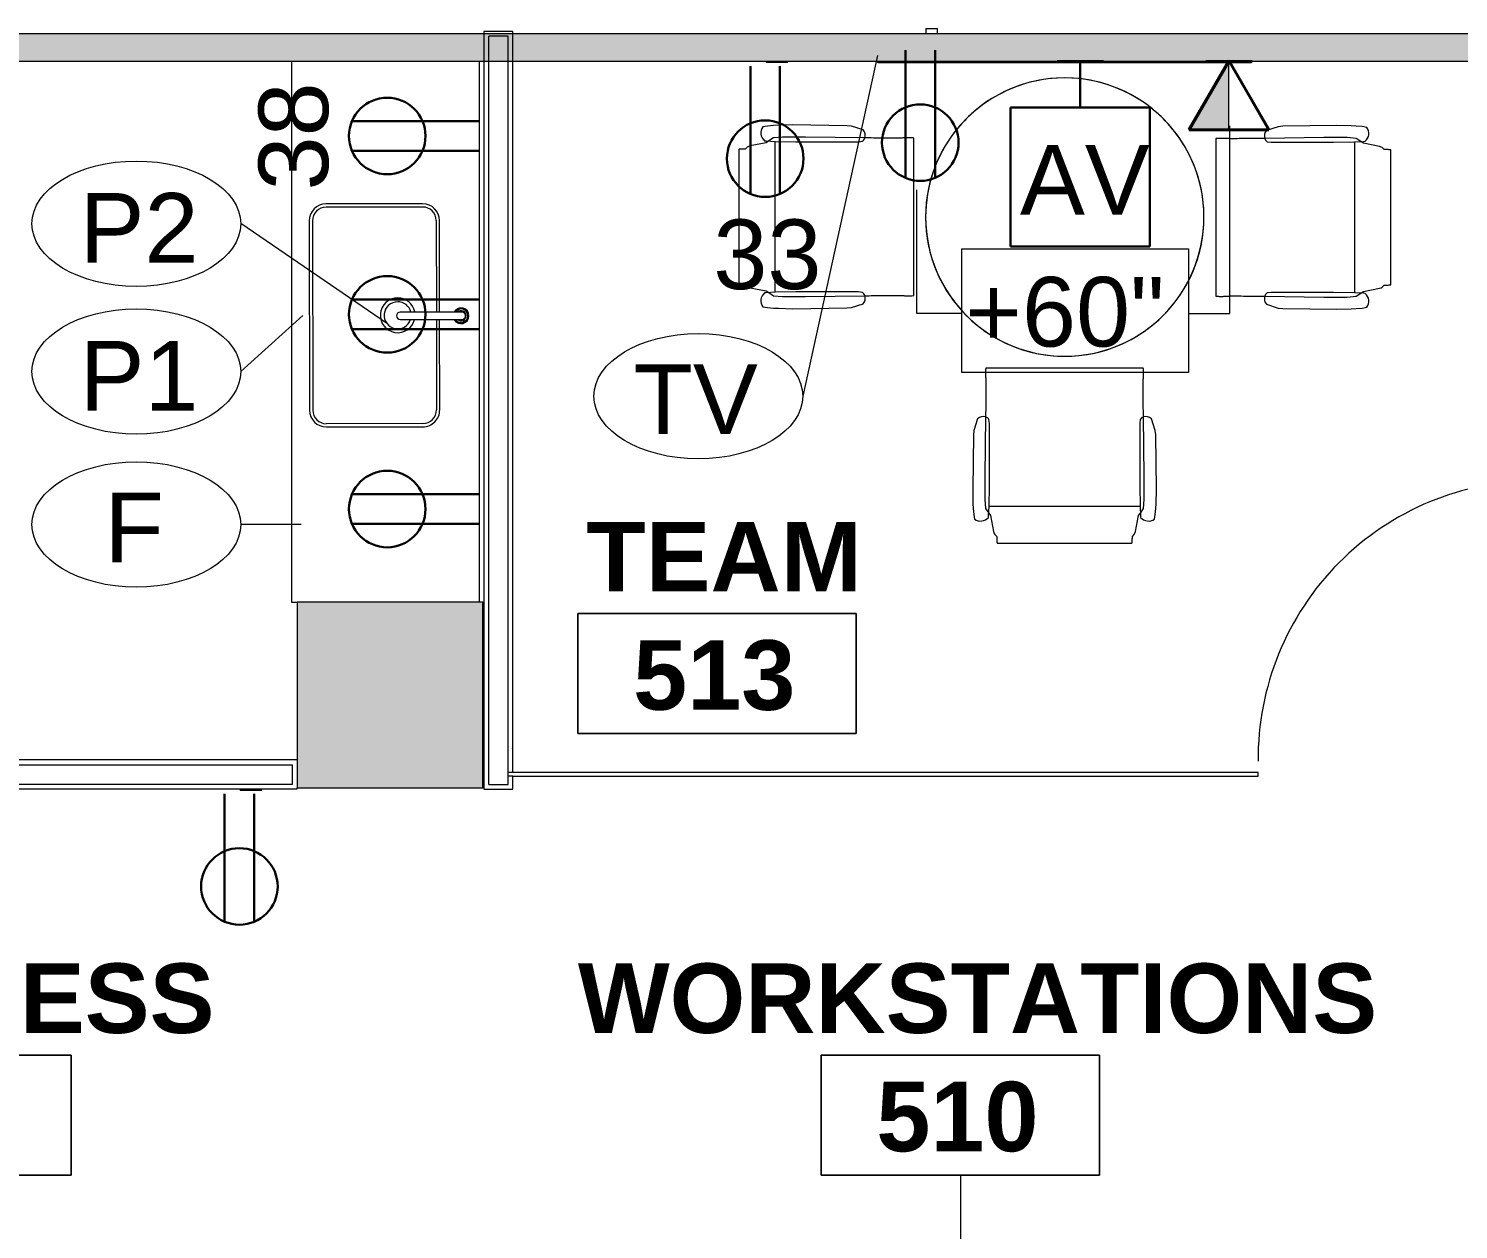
# Model space of a CAD drawing. Header units: inches. Extents: x 0 to 2535, y 0 to 2055.
# Drawn here: x 1034.2 to 1219.2, y 596.3 to 751.6 of the extents above; entities that cross this region are included whole.
import ezdxf

# ---------------------------------------------------------------- set-up
doc = ezdxf.new("R2010")
doc.units = ezdxf.units.IN
doc.header["$MEASUREMENT"] = 0
for name, color, linetype, lineweight in [('A-ANNO-NOTE', 131, 'Continuous', 9), ('A-AREA-IDEN', 2, 'Continuous', 9), ('A-DETL', 90, 'Continuous', 9), ('A-DOOR', 31, 'Continuous', 13), ('A-WALL', 113, 'Continuous', 13), ('A-WALL-PATT', 111, 'Continuous', 13), ('E-ELEC-FIXT', 91, 'Continuous', 9), ('G-ANNO-TEXT', 231, 'Continuous', 9), ('I-FURN', 30, 'Continuous', 9), ('I-WALL', 2, 'Continuous', 13), ('P-SANR-FIXT', 6, 'Continuous', 9), ('P-SANR-FIXT-IDEN', 2, 'Continuous', 9), ('Q-CASE', 31, 'Continuous', 9), ('Q-SPCQ', 91, 'Continuous', 9), ('Q-SPCQ-IDEN', 132, 'Continuous', 9), ('S-COLS', 52, 'Continuous', 13)]:
    doc.layers.add(name, color=color, linetype=linetype, lineweight=lineweight)
doc.styles.add('Arial', font='arial.ttf', dxfattribs={"height": 9})
doc.styles.add('Swis721 Lt BT', font='swissl.ttf', dxfattribs={"height": 9})
doc.styles.add('Swis721 Lt BT_B', font='', dxfattribs={"height": 9})
doc.styles.get('Swis721 Lt BT_B').set_extended_font_data('Swis721 Lt BT', bold=True)
pattern_1 = [(0, (0, 0), (30.72, 7.68), [1.267, -21.773, 1.267, -21.773, -122.88]), (0, (0, 0), (30.72, 7.68), [-46.08, 1.267, -44.813, 1.267, -21.773, -53.76]), (0, (0, 0), (30.72, 7.68), [-115.2, 1.267, -14.093, 1.267, -37.133]), (120, (11.52, 3.84), (-22.011075, 22.7643), [1.267, -21.773, 1.267, -21.773, -122.88]), (120, (11.52, 3.84), (-22.011075, 22.7643), [-46.08, 1.267, -44.813, 1.267, -21.773, -53.76]), (120, (11.52, 3.84), (-22.011075, 22.7643), [-115.2, 1.267, -14.093, 1.267, -37.133]), (240, (15.36, 19.2), (-8.708925, -30.4443), [1.267, -21.773, 1.267, -21.773, -122.88]), (240, (15.36, 19.2), (-8.708925, -30.4443), [-46.08, 1.267, -44.813, 1.267, -21.773, -53.76]), (240, (15.36, 19.2), (-8.708925, -30.4443), [-115.2, 1.267, -14.093, 1.267, -37.133])]

# ---------------------------------------------------------------- blocks, each defined once
blk = doc.blocks.new('Concrete-Rectangular-Column - 24_ X 24_-6973359-Level 05 POWER _ SIGNAL')
at = {"layer": 'S-COLS', "lineweight": 9}
blk.add_hatch(color=7, dxfattribs=at).paths.add_polyline_path([(12, -12), (12, 12), (-12, 12), (-12, -12)], flags=0)
at = {"layer": 'S-COLS', "color": 8, "lineweight": 20}
for p, q in [((12, 12), (-12, 12)), ((-12, 12), (-12, -12)), ((12, -12), (12, 12)), ((-12, -12), (12, -12))]:
    blk.add_line(p, q, dxfattribs=at)
blk = doc.blocks.new('F - CONF TABLE _ROUND-4 CHAIRS_ - Lam 30Dia Single-Column Base-7320828-Level 05 POWER _ SIGNAL')
at = {"layer": 'I-FURN'}
for p, q in [((-56.14, 14.52), (-56.75, 14.41)), ((-55.37, 14.59), (-56.14, 14.52)), ((-55.37, 12.99), (-55.97, 12.59)), ((-54.72, 14.62), (-55.37, 14.59)), ((-54.2, 13.1), (-55.37, 12.99)), ((-52.86, 14.67), (-54.72, 14.62)), ((-51.2, 13.1), (-54.2, 13.1)), ((-45.86, 14.57), (-52.86, 14.67)), ((-43.54, 12.99), (-51.2, 13.1)), ((-45.27, 14.51), (-45.86, 14.57)), ((-43.76, 14.02), (-45.27, 14.51)), ((-37.21, -7.39), (-37.21, 12.95)), ((15.83, 13.03), (8.17, 12.92)), ((9.89, 14.44), (8.39, 13.95)), ((10.49, 14.5), (9.89, 14.44)), ((17.49, 14.6), (10.49, 14.5)), ((18.83, 13.03), (15.83, 13.03)), ((19.35, 14.55), (17.49, 14.6)), ((20, 12.93), (18.83, 13.03)), ((19.99, 14.52), (19.35, 14.55)), ((20.76, 14.45), (19.99, 14.52)), ((21.37, 14.34), (20.76, 14.45)), ((-59.85, 11.5), (-59.85, -5.93)), ((-58.75, 11.81), (-59.01, 11.55)), ((-58.61, 11.88), (-58.75, 11.81)), ((-58.37, 11.96), (-58.61, 11.88)), ((-56.3, 12.36), (-58.37, 11.96)), ((-56.53, 12.63), (-56.3, 12.61)), ((-56.3, 12.61), (-55.14, 12.54)), ((-55.97, 12.59), (-56.3, 12.36)), ((-55.14, 12.54), (-52.45, 12.5)), ((-55.14, -6.98), (-55.14, 12.54)), ((-52.45, 12.5), (-44.37, 12.5)), ((-44.37, 12.5), (-43.87, 12.56)), ((1.84, 12.89), (1.84, -7.45)), ((8.5, 12.49), (8.99, 12.43)), ((8.99, 12.43), (17.08, 12.43)), ((17.08, 12.43), (19.76, 12.48)), ((19.76, 12.48), (20.93, 12.54)), ((19.76, 12.48), (19.76, -7.04)), ((20.59, 12.52), (20, 12.93)), ((20.93, 12.29), (20.59, 12.52)), ((20.93, 12.54), (21.15, 12.56)), ((22.99, 11.89), (20.93, 12.29)), ((23.37, 11.74), (22.99, 11.89)), ((23.63, 11.49), (23.37, 11.74)), ((24.48, -6), (24.48, 11.43)), ((-59.01, -5.99), (-58.75, -6.24)), ((-58.75, -6.24), (-58.37, -6.39)), ((-58.37, -6.39), (-56.3, -6.79)), ((-56.3, -7.04), (-56.53, -7.06)), ((-56.3, -6.79), (-55.96, -7.02)), ((-55.14, -6.98), (-56.3, -7.04)), ((-55.96, -7.02), (-55.37, -7.43)), ((-52.45, -6.93), (-55.14, -6.98)), ((-44.37, -6.93), (-52.45, -6.93)), ((-43.87, -6.99), (-44.37, -6.93)), ((8.99, -7), (8.5, -7.06)), ((17.08, -7), (8.99, -7)), ((19.76, -7.04), (17.08, -7)), ((20.93, -7.11), (19.76, -7.04)), ((20, -7.49), (20.59, -7.09)), ((20.59, -7.09), (20.93, -6.86)), ((20.93, -6.86), (22.99, -6.46)), ((21.15, -7.13), (20.93, -7.11)), ((22.99, -6.46), (23.23, -6.38)), ((23.23, -6.38), (23.37, -6.31)), ((23.37, -6.31), (23.63, -6.05)), ((-56.75, -8.84), (-56.14, -8.95)), ((-56.14, -8.95), (-55.37, -9.02)), ((-55.37, -7.43), (-54.2, -7.53)), ((-55.37, -9.02), (-54.72, -9.05)), ((-54.72, -9.05), (-52.86, -9.1)), ((-54.2, -7.53), (-51.2, -7.53)), ((-52.86, -9.1), (-45.86, -9)), ((-51.2, -7.53), (-43.54, -7.42)), ((-45.86, -9), (-45.27, -8.94)), ((-45.27, -8.94), (-43.76, -8.45)), ((8.17, -7.49), (15.83, -7.6)), ((8.39, -8.52), (9.89, -9.01)), ((9.89, -9.01), (10.49, -9.07)), ((10.49, -9.07), (17.49, -9.17)), ((15.83, -7.6), (18.83, -7.6)), ((17.49, -9.17), (19.35, -9.12)), ((18.83, -7.6), (20, -7.49)), ((19.35, -9.12), (19.99, -9.09)), ((19.99, -9.09), (20.76, -9.02)), ((20.76, -9.02), (21.37, -8.91)), ((-7.55, -16.78), (-27.89, -16.78)), ((-28.96, -23.33), (-29.45, -24.83)), ((-27.93, -23.1), (-28.03, -30.77)), ((-27.44, -23.93), (-27.49, -23.43)), ((-27.44, -32.02), (-27.44, -23.93)), ((-7.95, -23.43), (-8, -23.93)), ((-8, -23.93), (-8, -32.02)), ((-7.41, -30.77), (-7.52, -23.1)), ((-6, -24.83), (-6.49, -23.33)), ((-29.51, -25.42), (-29.6, -32.42)), ((-29.45, -24.83), (-29.51, -25.42)), ((-5.93, -25.42), (-6, -24.83)), ((-5.84, -32.42), (-5.93, -25.42)), ((-28.03, -30.77), (-28.03, -33.77)), ((-7.41, -33.77), (-7.41, -30.77)), ((-29.6, -32.42), (-29.56, -34.28)), ((-27.48, -34.7), (-27.44, -32.02)), ((-8, -32.02), (-7.96, -34.7)), ((-5.89, -34.28), (-5.84, -32.42)), ((-29.56, -34.28), (-29.52, -34.93)), ((-29.52, -34.93), (-29.46, -35.7)), ((-28.03, -33.77), (-27.93, -34.93)), ((-27.93, -34.93), (-27.53, -35.53)), ((-27.55, -35.86), (-27.48, -34.7)), ((-7.96, -34.7), (-27.48, -34.7)), ((-7.96, -34.7), (-7.89, -35.86)), ((-7.91, -35.53), (-7.51, -34.93)), ((-7.51, -34.93), (-7.41, -33.77)), ((-5.99, -35.7), (-5.92, -34.93)), ((-5.92, -34.93), (-5.89, -34.28)), ((-29.46, -35.7), (-29.35, -36.31)), ((-27.57, -36.09), (-27.55, -35.86)), ((-27.53, -35.53), (-27.3, -35.86)), ((-27.3, -35.86), (-26.9, -37.93)), ((-8.54, -37.93), (-8.14, -35.86)), ((-8.14, -35.86), (-7.91, -35.53)), ((-7.89, -35.86), (-7.88, -36.09)), ((-6.1, -36.31), (-5.99, -35.7)), ((-26.9, -37.93), (-26.82, -38.17)), ((-26.82, -38.17), (-26.75, -38.31)), ((-26.75, -38.31), (-26.49, -38.57)), ((-8.95, -38.57), (-8.7, -38.31)), ((-8.7, -38.31), (-8.54, -37.93)), ((-26.44, -39.41), (-9.01, -39.41))]:
    blk.add_line(p, q, dxfattribs=at)
for centre, radius, start, end in [((-17.69, 2.75), 18, 360, 180), ((-17.69, 2.75), 18, 360, 180), ((-17.69, 2.75), 18, 47.3684, 104.2105), ((-17.69, 2.75), 18, 104.2105, 132.6316), ((-17.69, 2.75), 18, 132.6316, 142.1053), ((-17.69, 2.75), 18, 28.4211, 47.3684), ((-55.68, 13.64), 1.32, 144.065, 229.935), ((-44.29, 13.22), 0.781, 302.3218, 343.1534), ((-44.61, 13.3), 1.12, 343.9109, 40.257), ((-17.69, 2.75), 18, 142.1053, 180), ((9.24, 13.23), 1.12, 139.743, 196.0891), ((20.31, 13.57), 1.32, 310.065, 35.935), ((-17.69, 2.75), 18, 9.4737, 28.4211), ((8.91, 13.15), 0.781, 196.8466, 237.6782), ((-17.69, 2.75), 18, 0, 9.4737), ((-17.69, 2.75), 18, 180, 360), ((-17.69, 2.75), 18, 180, 293.6842), ((-17.69, 2.75), 18, 180, 227.3684), ((-17.69, 2.75), 18, 312.6316, 360), ((-17.69, 2.75), 18, 341.0526, 0), ((-17.69, 2.75), 18, 246.3158, 341.0526), ((-55.68, -8.07), 1.32, 130.065, 215.935), ((-44.29, -7.65), 0.781, 16.8466, 57.6782), ((8.91, -7.72), 0.781, 122.3218, 163.1534), ((20.31, -8.14), 1.32, 324.065, 49.935), ((-44.61, -7.73), 1.12, 319.743, 16.0891), ((9.24, -7.8), 1.12, 163.9109, 220.257), ((-17.69, 2.75), 18, 227.3684, 246.3158), ((-17.69, 2.75), 18, 303.1579, 312.6316), ((-17.69, 2.75), 18, 293.6842, 303.1579), ((-28.24, -24.18), 1.12, 73.9109, 130.257), ((-28.15, -23.85), 0.781, 32.3218, 73.1534), ((-7.29, -23.85), 0.781, 106.8466, 147.6782), ((-7.21, -24.18), 1.12, 49.743, 106.0891), ((-28.58, -35.24), 1.32, 234.065, 319.935), ((-6.87, -35.24), 1.32, 220.065, 305.935)]:
    blk.add_arc(centre, radius, start, end, dxfattribs=at)
for points in [[(-39.12, 12.95), (-39.87, 12.95), (-41.34, 12.96), (-42.81, 12.98), (-43.54, 12.99)], [(-38.15, 13), (-38.32, 12.99), (-38.64, 12.98), (-38.96, 12.96), (-39.12, 12.95)], [(3.75, 12.88), (3.59, 12.89), (3.27, 12.91), (2.94, 12.92), (2.78, 12.93)], [(8.17, 12.92), (7.44, 12.91), (5.97, 12.9), (4.49, 12.89), (3.75, 12.88)], [(-43.54, -7.42), (-42.81, -7.41), (-41.34, -7.4), (-39.87, -7.39), (-39.12, -7.38)], [(-39.12, -7.38), (-38.96, -7.39), (-38.64, -7.41), (-38.32, -7.42), (-38.15, -7.43)], [(2.78, -7.5), (2.94, -7.49), (3.27, -7.48), (3.59, -7.46), (3.75, -7.45)], [(3.75, -7.45), (4.49, -7.45), (5.97, -7.46), (7.44, -7.48), (8.17, -7.49)], [(-27.94, -17.72), (-27.93, -17.88), (-27.91, -18.21), (-27.9, -18.53), (-27.89, -18.69)], [(-7.56, -18.69), (-7.55, -18.53), (-7.53, -18.21), (-7.52, -17.88), (-7.51, -17.72)], [(-27.89, -18.69), (-27.89, -19.43), (-27.9, -20.91), (-27.92, -22.37), (-27.93, -23.1)], [(-7.52, -23.1), (-7.53, -22.37), (-7.54, -20.91), (-7.55, -19.43), (-7.56, -18.69)]]:
    blk.add_open_spline(points, degree=3, dxfattribs=at)
for points, knots in [([(-37.21, 12.95), (-37.21, 12.96), (-37.22, 12.96), (-37.25, 12.97), (-37.3, 12.98), (-37.37, 12.98), (-37.46, 12.99), (-37.59, 13), (-37.83, 13), (-38.04, 13), (-38.15, 13)], [0, 0, 0, 0, 0.090909, 0.181818, 0.272727, 0.363636, 0.454545, 0.545455, 0.727273, 1, 1, 1, 1]), ([(-59.01, 11.55), (-59.2, 11.55), (-59.47, 11.54), (-59.69, 11.53), (-59.78, 11.52), (-59.83, 11.51), (-59.84, 11.5), (-59.85, 11.5)], [0, 0, 0, 0, 0.444444, 0.666667, 0.777778, 0.888889, 1, 1, 1, 1]), ([(2.78, 12.93), (2.7, 12.93), (2.54, 12.93), (2.21, 12.93), (1.91, 12.91), (1.84, 12.89), (1.84, 12.89)], [0, 0, 0, 0, 0.181818, 0.363636, 0.727273, 1, 1, 1, 1]), ([(24.48, 11.43), (24.47, 11.43), (24.45, 11.44), (24.41, 11.45), (24.34, 11.46), (24.25, 11.46), (24.15, 11.47), (24, 11.48), (23.82, 11.48), (23.68, 11.49), (23.63, 11.49)], [0, 0, 0, 0, 0.111111, 0.222222, 0.333333, 0.444444, 0.555556, 0.666667, 0.888889, 1, 1, 1, 1]), ([(-59.85, -5.93), (-59.84, -5.93), (-59.83, -5.94), (-59.78, -5.95), (-59.71, -5.96), (-59.63, -5.96), (-59.53, -5.97), (-59.37, -5.98), (-59.2, -5.98), (-59.06, -5.99), (-59.01, -5.99)], [0, 0, 0, 0, 0.111111, 0.222222, 0.333333, 0.444444, 0.555556, 0.666667, 0.888889, 1, 1, 1, 1]), ([(-38.15, -7.43), (-38.08, -7.43), (-37.91, -7.43), (-37.59, -7.43), (-37.29, -7.41), (-37.21, -7.39), (-37.21, -7.39)], [0, 0, 0, 0, 0.181818, 0.363636, 0.727273, 1, 1, 1, 1]), ([(23.63, -6.05), (23.82, -6.05), (24.1, -6.04), (24.32, -6.03), (24.41, -6.02), (24.45, -6.01), (24.47, -6), (24.48, -6)], [0, 0, 0, 0, 0.444444, 0.666667, 0.777778, 0.888889, 1, 1, 1, 1]), ([(1.84, -7.45), (1.84, -7.46), (1.84, -7.46), (1.88, -7.47), (1.93, -7.48), (2, -7.48), (2.08, -7.49), (2.22, -7.5), (2.45, -7.5), (2.66, -7.5), (2.78, -7.5)], [0, 0, 0, 0, 0.090909, 0.181818, 0.272727, 0.363636, 0.454545, 0.545455, 0.727273, 1, 1, 1, 1]), ([(-27.89, -16.78), (-27.9, -16.78), (-27.9, -16.78), (-27.91, -16.81), (-27.92, -16.87), (-27.92, -16.94), (-27.93, -17.02), (-27.93, -17.16), (-27.94, -17.39), (-27.94, -17.6), (-27.94, -17.72)], [0, 0, 0, 0, 0.090909, 0.181818, 0.272727, 0.363636, 0.454545, 0.545455, 0.727273, 1, 1, 1, 1]), ([(-7.51, -17.72), (-7.51, -17.64), (-7.5, -17.48), (-7.51, -17.15), (-7.52, -16.85), (-7.54, -16.78), (-7.55, -16.78)], [0, 0, 0, 0, 0.181818, 0.363636, 0.727273, 1, 1, 1, 1]), ([(-26.49, -38.57), (-26.49, -38.76), (-26.48, -39.03), (-26.47, -39.25), (-26.45, -39.34), (-26.45, -39.39), (-26.44, -39.41), (-26.44, -39.41)], [0, 0, 0, 0, 0.444444, 0.666667, 0.777778, 0.888889, 1, 1, 1, 1]), ([(-9.01, -39.41), (-9, -39.41), (-9, -39.39), (-8.99, -39.34), (-8.98, -39.28), (-8.97, -39.19), (-8.97, -39.09), (-8.96, -38.94), (-8.95, -38.76), (-8.95, -38.62), (-8.95, -38.57)], [0, 0, 0, 0, 0.111111, 0.222222, 0.333333, 0.444444, 0.555556, 0.666667, 0.888889, 1, 1, 1, 1])]:
    blk.add_open_spline(points, degree=3, knots=knots, dxfattribs=at)
blk = doc.blocks.new('A-Flat_Screen_TV - OLED 55BGP 55_-4747240-Level 05 POWER _ SIGNAL')
at = {"layer": 'Q-SPCQ'}
for p, q in [((-24.2, 0.18), (-24.2, 0)), ((24.2, 0), (-24.2, 0)), ((-24.14, 0), (-24.14, -0.06)), ((24.14, -0.06), (24.14, 0)), ((24.2, 0), (24.2, 0.18)), ((24.14, -0.06), (-24.14, -0.06))]:
    blk.add_line(p, q, dxfattribs=at)
blk = doc.blocks.new('C-Counter Top - ADJ HEIGHT-8046683-Level 05 POWER _ SIGNAL')
at = {"layer": 'Q-CASE'}
for p, q in [((-45.19, -0.75), (24.81, -0.75)), ((24.81, -0.25), (24.81, -0.12)), ((-45.19, -25), (24.81, -25)), ((24.81, -25), (24.81, -24.25))]:
    blk.add_line(p, q, dxfattribs=at)
blk = doc.blocks.new('PS - Power Device _Wall Base_ - Duplex-V66-Level 05 POWER _ SIGNAL')
at = {"layer": 'E-ELEC-FIXT'}
for p, q in [((1150.3, 751.63), (1151.8, 751.63)), ((1150.3, 751.63), (1150.3, 750.93)), ((1151.8, 750.93), (1151.8, 751.63))]:
    blk.add_line(p, q, dxfattribs=at)
blk = doc.blocks.new('PS - Power Device _Wall Base_ - Duplex-4862727-Level 05 POWER _ SIGNAL')
at = {"layer": 'E-ELEC-FIXT'}
for p, q in [((42.55, 1013.5), (42.55, 1013.31)), ((45.3, 1013.31), (42.55, 1013.31)), ((45.3, 1013.31), (45.3, 1013.5))]:
    blk.add_line(p, q, dxfattribs=at)
blk = doc.blocks.new('PS - Power Device _Wall Base_ - Duplex-7891910-Level 05 POWER _ SIGNAL')
at = {"layer": 'E-ELEC-FIXT'}
for p, q in [((1129.62, 747.43), (1129.62, 747.24)), ((1132.38, 747.24), (1129.62, 747.24)), ((1132.38, 747.24), (1132.38, 747.43))]:
    blk.add_line(p, q, dxfattribs=at)
blk = doc.blocks.new('Door - Glass Single - Patch - Short Handle-8039778-Level 05 POWER _ SIGNAL')
at = {"layer": 'A-DOOR', "lineweight": 20}
for p, q in [((17, 38), (17, 2)), ((18, 38), (17, 38)), ((18, 2), (18, 38)), ((17, 2), (18, 2))]:
    blk.add_line(p, q, dxfattribs=at)
at = {"layer": 'A-DOOR', "lineweight": 9}
blk.add_arc((18, 2), 36, 90, 180.5, dxfattribs=at)
blk = doc.blocks.new('equip-sink-undr-elkay-single-lustertone - UNDERMOUNT SINK-7798325-Level 05 POWER _ SIGNAL')
at = {"layer": 'P-SANR-FIXT'}
for p, q in [((-0.41, 8.42), (-12.25, 8.42)), ((-12.25, 8), (-0.41, 8)), ((12.25, 8.42), (0.52, 8.42)), ((0.52, 8), (12.25, 8)), ((-14.42, 6.25), (-14.42, -6.25)), ((-14, 6.25), (-14, -6.25)), ((14, 6.25), (14, -6.25)), ((14.42, -6.25), (14.42, 6.25)), ((-12.25, -8), (12.25, -8)), ((-12.25, -8.42), (12.25, -8.42))]:
    blk.add_line(p, q, dxfattribs=at)
for centre, radius, start, end in [((-12.25, 6.25), 2.17, 90, 180), ((-12.25, 6.25), 1.75, 90, 180), ((12.25, 6.25), 2.17, 360, 90), ((12.25, 6.25), 1.75, 360, 90), ((0, 3), 2.25, 101.1292, 180), ((0, 3), 2.25, 180, 76.2087), ((0, 3), 1.75, 103.9154, 180), ((0, 3), 1.75, 180, 72), ((-12.25, -6.25), 2.17, 180, 270), ((-12.25, -6.25), 1.75, 180, 270), ((12.25, -6.25), 2.17, 270, 360), ((12.25, -6.25), 1.75, 270, 360)]:
    blk.add_arc(centre, radius, start, end, dxfattribs=at)
blk = doc.blocks.new('P-Faucet-Counter - Matte Black-4259821-Level 05 POWER _ SIGNAL')
at = {"layer": 'P-SANR-FIXT'}
for p, q in [((-0.47, 0.12), (-0.47, -7.88)), ((0.47, -7.88), (0.47, 0.12))]:
    blk.add_line(p, q, dxfattribs=at)
for centre, radius, start, end in [((0, 0), 1.02, 90, 240), ((0, 0), 0.933, 90, 239.9469), ((0, 0), 0.875, 90, 237.5344), ((0, 0), 0.656, 90, 224.5084), ((0, 0.12), 0.467, 0, 180), ((0, 0), 1.02, 300, 90), ((0, 0), 0.933, 300.0531, 90), ((0, 0), 0.875, 302.4656, 90), ((0, 0), 0.656, 315.4916, 90), ((0, -7.88), 0.467, 180, 360)]:
    blk.add_arc(centre, radius, start, end, dxfattribs=at)
blk = doc.blocks.new('Room Tag - Room Name and Number-3379422-Level 05 POWER _ SIGNAL')
at = {"layer": 'A-AREA-IDEN'}
for p, q in [((-0.1881, -0.1636), (-0.1881, -0.0018)), ((-0.1881, -0.0018), (0.1869, -0.0018)), ((0.1869, -0.0018), (-0.1881, -0.0018)), ((-0.1881, -0.0018), (-0.1881, -0.1636)), ((0.1869, -0.0018), (0.1869, -0.1636)), ((0.1869, -0.1636), (0.1869, -0.0018)), ((0.1869, -0.1636), (-0.1881, -0.1636)), ((-0.1881, -0.1636), (0.1869, -0.1636))]:
    blk.add_line(p, q, dxfattribs=at)
blk = doc.blocks.new('Appliance_Specialty Equipment Tag - Standard-3515593-Level 05 POWER _ SIGNAL')
at = {"layer": 'Q-SPCQ-IDEN'}
blk.add_ellipse((-0.0499, 0.0037), major_axis=(-0.1406, 0), ratio=0.600473, dxfattribs=at)
blk = doc.blocks.new('Plumbing Equipment Tag - Standard-3394155-Level 05 POWER _ SIGNAL')
at = {"layer": 'P-SANR-FIXT-IDEN'}
blk.add_ellipse((-0.0499, 0.0037), major_axis=(-0.1406, 0), ratio=0.600473, dxfattribs=at)

msp = doc.modelspace()

# ---------------------------------------------------------------- hatches: boundary and pattern name
at = {"layer": 'A-ANNO-NOTE'}
msp.add_hatch(color=256, dxfattribs=at).paths.add_polyline_path([(1184.3, 738.56), (1189.46, 738.56), (1189.46, 747.49), (1187.21, 743.59)], flags=0)
at = {"layer": 'A-WALL-PATT', "lineweight": 9}
msp.add_hatch(color=7, dxfattribs=at).paths.add_polyline_path([(1235, 747.43), (1462.13, 747.43), (1462.13, 750.93), (963.56, 750.93), (963.56, 747.43), (1234.38, 747.43)], flags=0)
h = msp.add_hatch(dxfattribs=at)
h.set_pattern_fill('FP_1', color=256, style=0, pattern_type=2)
h.set_pattern_definition(pattern_1)
h.paths.add_polyline_path([(1096.25, 653.25), (1096.87, 653.25), (1096.87, 654.93), (1096.25, 654.92), (1096.25, 653.88)], flags=0)
h.paths.add_polyline_path([(1096.87, 655.43), (1096.87, 747.43), (1096.25, 747.43), (1096.25, 655.43)], flags=0)
h.paths.add_polyline_path([(1096.25, 750.93), (1096.87, 750.93), (1096.87, 751.25), (1096.25, 751.25)], flags=0)
h = msp.add_hatch(dxfattribs=at)
h.set_pattern_fill('FP_1', color=256, style=0, pattern_type=2)
h.set_pattern_definition(pattern_1)
h.paths.add_polyline_path([(1069, 653.3), (1069, 653.93), (1008.25, 653.93), (1008.25, 653.3), (1068.38, 653.3)], flags=0)
h.paths.add_polyline_path([(966.69, 653.3), (969.75, 653.3), (969.75, 653.93), (962.94, 653.93), (962.94, 653.3), (966.06, 653.3)], flags=0)

# ---------------------------------------------------------------- linework, layer by layer
at = {"layer": 'A-ANNO-NOTE', "lineweight": 30}
for p, q in [((1147.64, 748.85), (1147.64, 732.32)), ((1151.47, 748.85), (1151.47, 732.32)), ((1151.47, 748.85), (1151.47, 732.32)), ((1167.25, 747.43), (1173.25, 747.43)), ((1170.25, 747.43), (1170.25, 741.43)), ((1189.46, 747.49), (1184.3, 738.56)), ((1189.5, 747.43), (1184.34, 738.49)), ((1186.5, 747.43), (1192.5, 747.43)), ((1189.46, 747.49), (1194.62, 738.56)), ((1189.5, 747.43), (1194.66, 738.49)), ((1127.59, 746.77), (1127.59, 730.25)), ((1131.42, 746.77), (1131.42, 730.25)), ((1131.42, 746.77), (1131.42, 730.25)), ((1092.6, 739.66), (1076.07, 739.66)), ((1179.25, 741.43), (1161.25, 741.43)), ((1161.25, 741.43), (1161.25, 723.43)), ((1179.25, 723.43), (1179.25, 741.43)), ((1194.62, 738.56), (1184.3, 738.56)), ((1194.66, 738.49), (1184.34, 738.49)), ((1092.6, 735.83), (1076.07, 735.83)), ((1092.6, 735.83), (1076.07, 735.83)), ((1161.25, 723.43), (1179.25, 723.43)), ((1092.6, 716.58), (1076.07, 716.58)), ((1092.6, 712.75), (1076.07, 712.75)), ((1092.6, 712.75), (1076.07, 712.75)), ((1092.6, 691.41), (1076.07, 691.41)), ((1092.6, 687.58), (1076.07, 687.58)), ((1092.6, 687.58), (1076.07, 687.58)), ((1059.59, 652.65), (1059.59, 636.12)), ((1063.42, 652.65), (1063.42, 636.12)), ((1063.42, 652.65), (1063.42, 636.12))]:
    msp.add_line(p, q, dxfattribs=at)
at = {"layer": 'A-ANNO-NOTE'}
for p, q in [((1189.46, 747.49), (1184.3, 738.56)), ((1189.46, 738.56), (1189.46, 747.49)), ((1184.3, 738.56), (1189.46, 738.56))]:
    msp.add_line(p, q, dxfattribs=at)
at = {"layer": 'A-ANNO-NOTE', "lineweight": 30}
for centre in [(1080.63, 737.74), (1149.56, 736.88), (1129.51, 734.81), (1080.63, 714.67), (1080.63, 689.49), (1061.51, 640.69)]:
    msp.add_circle(centre, 4.95, dxfattribs=at)
at = {"layer": 'A-AREA-IDEN'}
msp.add_line((1154.81, 576.87), (1154.81, 603.35), dxfattribs=at)
at = {"layer": 'A-DETL'}
for p, q in [((1189.61, 714.79), (1189.61, 739.04)), ((1149.11, 714.79), (1149.11, 730.79)), ((1154.86, 714.79), (1149.11, 714.79)), ((1184.36, 714.79), (1189.61, 714.79))]:
    msp.add_line(p, q, dxfattribs=at)
at = {"layer": 'A-WALL'}
for p, q in [((1093.75, 653.88), (1093.75, 750.63)), ((1096.25, 750.63), (1093.75, 750.63)), ((1096.25, 653.88), (1096.25, 750.63)), ((1008.25, 656.43), (1068.38, 656.43)), ((1068.38, 653.93), (1068.38, 656.43)), ((1096.87, 655.43), (1096.25, 655.43)), ((1096.87, 654.93), (1096.25, 654.93)), ((1008.25, 653.93), (1068.38, 653.93)), ((1093.75, 653.88), (1096.25, 653.88))]:
    msp.add_line(p, q, dxfattribs=at)
at = {"layer": 'G-ANNO-TEXT', "color": 7, "flags": 128}
msp.add_lwpolyline([(1184.25, 707.15), (1154.92, 707.15), (1154.92, 723.13), (1184.25, 723.13)], close=True, dxfattribs=at)
at = {"layer": 'I-WALL', "color": 8, "lineweight": 20}
for p, q in [((1462.13, 750.93), (962.94, 750.93)), ((966.69, 747.43), (1234.38, 747.43))]:
    msp.add_line(p, q, dxfattribs=at)
at = {"layer": 'I-WALL'}
for p, q in [((1093.12, 751.25), (1093.12, 653.25)), ((1096.87, 751.25), (1093.12, 751.25)), ((1096.87, 655.43), (1096.87, 751.25)), ((1069, 657.05), (1008.25, 657.05)), ((1193.25, 655.43), (1096.87, 655.43)), ((1096.87, 653.25), (1096.87, 654.93)), ((1096.87, 654.93), (1193.25, 654.93)), ((1193.25, 654.93), (1193.25, 655.43)), ((1008.25, 653.3), (1069, 653.3)), ((1069, 653.3), (1069, 653.43)), ((1093.12, 653.25), (1096.87, 653.25))]:
    msp.add_line(p, q, dxfattribs=at)
at = {"layer": 'P-SANR-FIXT-IDEN'}
for p, q in [((1080.66, 713.46), (1061.69, 726.4)), ((1069.71, 714.54), (1061.69, 707.28))]:
    msp.add_line(p, q, dxfattribs=at)
at = {"layer": 'Q-SPCQ-IDEN'}
for p, q in [((1144.05, 748.13), (1134.36, 704.09)), ((1069.5, 687.5), (1061.69, 687.5))]:
    msp.add_line(p, q, dxfattribs=at)

# ---------------------------------------------------------------- block references
at = {"layer": 'A-AREA-IDEN', "xscale": 95.99999999999994, "yscale": 95.99999999999994, "zscale": 95.99999999999994}
for p in [(1123.35, 676.15), (1021.8, 619.05), (1154.79, 619.05)]:
    msp.add_blockref('Room Tag - Room Name and Number-3379422-Level 05 POWER _ SIGNAL', p, dxfattribs=at)
at = {"layer": 'A-DOOR'}
msp.add_blockref('Door - Glass Single - Patch - Short Handle-8039778-Level 05 POWER _ SIGNAL', (1211.25, 655.18), dxfattribs=at)
at = {"layer": 'E-ELEC-FIXT'}
for name, p in [('PS - Power Device _Wall Base_ - Duplex-V66-Level 05 POWER _ SIGNAL', (0, 0)), ('PS - Power Device _Wall Base_ - Duplex-7891910-Level 05 POWER _ SIGNAL', (0, 0)), ('PS - Power Device _Wall Base_ - Duplex-4862727-Level 05 POWER _ SIGNAL', (1019.07, -360.2))]:
    msp.add_blockref(name, p, dxfattribs=at)
at = {"layer": 'I-FURN'}
msp.add_blockref('F - CONF TABLE _ROUND-4 CHAIRS_ - Lam 30Dia Single-Column Base-7320828-Level 05 POWER _ SIGNAL', (1185.94, 724.5), dxfattribs=at)
at = {"layer": 'P-SANR-FIXT'}
for name, p, rotation in [('equip-sink-undr-elkay-single-lustertone - UNDERMOUNT SINK-7798325-Level 05 POWER _ SIGNAL', (1078.98, 714.54), 270.0872872666411), ('P-Faucet-Counter - Matte Black-4259821-Level 05 POWER _ SIGNAL', (1090.18, 714.49), 269.9999999999992)]:
    msp.add_blockref(name, p, dxfattribs=dict(at, rotation=rotation))
at = {"layer": 'P-SANR-FIXT-IDEN', "xscale": 95.99999999999994, "yscale": 95.99999999999994, "zscale": 95.99999999999994}
for p in [(1052.97, 726.04), (1052.97, 706.92)]:
    msp.add_blockref('Plumbing Equipment Tag - Standard-3394155-Level 05 POWER _ SIGNAL', p, dxfattribs=at)
at = {"layer": 'Q-CASE', "rotation": 270.0000000000006}
msp.add_blockref('C-Counter Top - ADJ HEIGHT-8046683-Level 05 POWER _ SIGNAL', (1093.25, 702.24), dxfattribs=at)
at = {"layer": 'Q-SPCQ'}
msp.add_blockref('A-Flat_Screen_TV - OLED 55BGP 55_-4747240-Level 05 POWER _ SIGNAL', (1168.25, 747.25), dxfattribs=at)
at = {"layer": 'Q-SPCQ-IDEN', "xscale": 95.99999999999994, "yscale": 95.99999999999994, "zscale": 95.99999999999994}
for p in [(1125.65, 703.73), (1052.97, 687.14)]:
    msp.add_blockref('Appliance_Specialty Equipment Tag - Standard-3515593-Level 05 POWER _ SIGNAL', p, dxfattribs=at)
at = {"layer": 'S-COLS', "lineweight": 9}
msp.add_blockref('Concrete-Rectangular-Column - 24_ X 24_-6973359-Level 05 POWER _ SIGNAL', (1081, 665.43), dxfattribs=at)

# ---------------------------------------------------------------- texts
at = {"layer": 'A-ANNO-NOTE', "insert": (1063.99, 730.69), "char_height": 9, "width": 16.362, "attachment_point": 1, "rotation": 90, "style": 'Swis721 Lt BT'}
msp.add_mtext('38', dxfattribs=at)
at = {"layer": 'A-ANNO-NOTE', "char_height": 9, "attachment_point": 1, "style": 'Swis721 Lt BT'}
for s, insert, width in [('AV', (1162.46, 736.58), 18.18), ('33', (1122.8, 726.94), 16.362)]:
    msp.add_mtext(s, dxfattribs=dict(at, insert=insert, width=width))
at = {"layer": 'A-AREA-IDEN', "char_height": 9, "attachment_point": 1, "style": 'Swis721 Lt BT_B'}
for s, insert, width in [('TEAM', (1106.37, 687.83), 40.905), ('513', (1112.43, 672.53), 25.452), ('WELLNESS', (988.44, 630.73), 80.598), ('WORKSTATIONS', (1105.29, 630.73), 119.685), ('510', (1143.88, 615.43), 25.452)]:
    msp.add_mtext(s, dxfattribs=dict(at, insert=insert, width=width))
at = {"layer": 'G-ANNO-TEXT', "color": 7, "insert": (1155.37, 719.51), "char_height": 9, "width": 33.33, "attachment_point": 1, "style": 'Swis721 Lt BT'}
msp.add_mtext('+60"', dxfattribs=at)
at = {"layer": 'P-SANR-FIXT-IDEN', "char_height": 9, "width": 17.574, "attachment_point": 1, "style": 'Swis721 Lt BT'}
for s, insert in [('P2', (1040.85, 730.36)), ('P1', (1040.85, 711.23))]:
    msp.add_mtext(s, dxfattribs=dict(at, insert=insert))
at = {"layer": 'Q-SPCQ-IDEN', "char_height": 9, "attachment_point": 1, "style": 'Arial'}
for s, insert, width in [('TV', (1112.49, 708.19), 19.695), ('F', (1044.06, 691.6), 9.393)]:
    msp.add_mtext(s, dxfattribs=dict(at, insert=insert, width=width))

doc.saveas('drawing.dxf')
